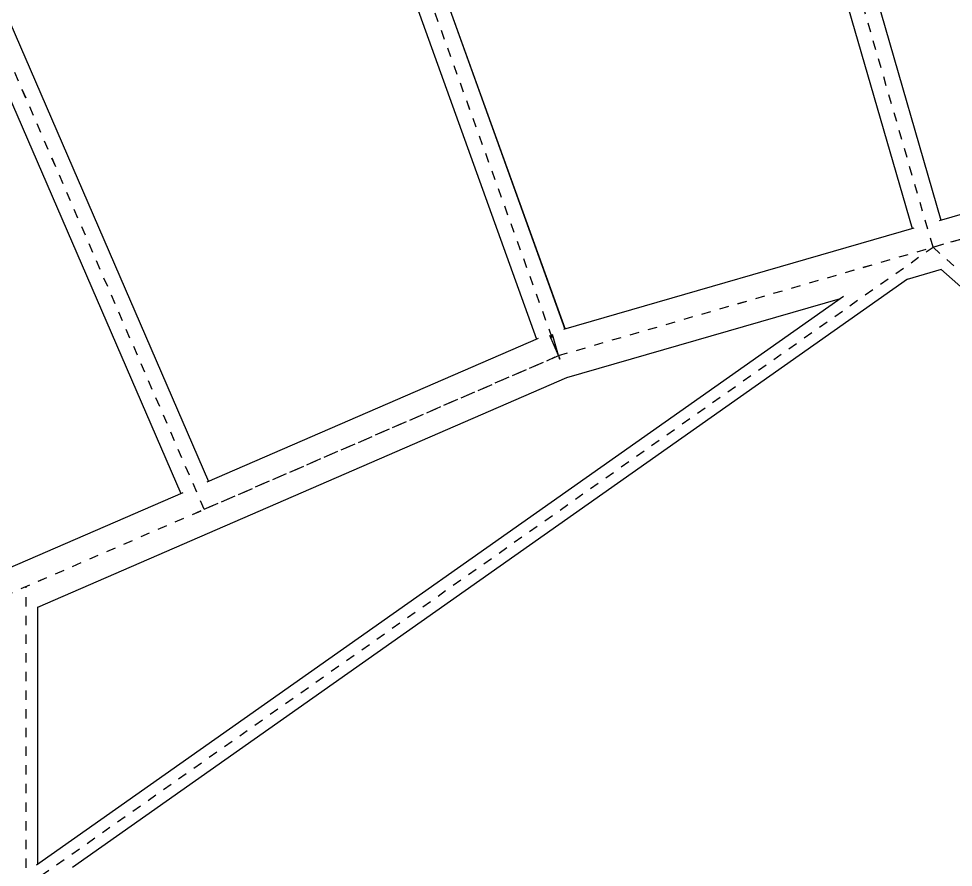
# Model space of a CAD drawing. Header units: millimetres. Extents: x 149919 to 150445, y 136651 to 136866.
# Drawn here: x 150242.7 to 150252.71, y 136841.68 to 136850.77 of the extents above; entities that cross this region are included whole.
import ezdxf

# ---------------------------------------------------------------- set-up
doc = ezdxf.new("R2010")
doc.units = ezdxf.units.MM
doc.header["$LTSCALE"] = 0.25
doc.linetypes.add('CENTER', pattern=[50.8, 31.75, -6.35, 6.35, -6.35])
doc.linetypes.add('XKITLINE00', pattern=[0])

# ---------------------------------------------------------------- blocks, each defined once
blk = doc.blocks.new('çatıı')
at = {"color": 8, "linetype": 'CENTER'}
for p, q in [((11068.2, 19795.1), (10779.5, 20792.5)), ((11068.2, 19795.1), (10813.8, 20673.9)), ((10666.9, 19679), (10319.5, 20643.3)), ((10666.9, 19679), (10361.4, 20527.1)), ((10287.3, 19514.3), (9874.3, 20466.8)), ((10287.3, 19514.3), (9923.4, 20353.4)), ((10666.9, 19679), (11469.5, 19911.3)), ((10666.9, 19679), (11469.5, 19911.3)), ((11068.2, 19795.1), (11469.5, 19911.3)), ((10096.4, 19110.3), (11068.2, 19795.1)), ((10666.9, 19679), (11068.2, 19795.1)), ((11068.2, 19795.1), (11840, 19110.3)), ((9907.7, 19349.7), (10666.9, 19679)), ((9907.7, 19349.7), (10666.9, 19679)), ((10287.3, 19514.3), (10666.9, 19679)), ((9907.7, 19349.7), (10287.3, 19514.3)), ((10096.4, 19110.3), (10096.5, 19431.6))]:
    blk.add_line(p, q, dxfattribs=at)
at = {"color": 8, "linetype": 'XKITLINE00'}
for p, q in [((10856.5, 20584.6), (11076.7, 19824)), ((10825.5, 20575.7), (11045.7, 19815)), ((10409.6, 20440.7), (10673.8, 19707.4)), ((10409.7, 20440.7), (10673.9, 19707.4)), ((10379.3, 20429.8), (10643.5, 19696.5)), ((10379.3, 20429.8), (10643.5, 19696.5)), ((9977.1, 20270.3), (10292, 19544.1)), ((9947.4, 20257.5), (10262.4, 19531.2)), ((11450.2, 19932.1), (11074.8, 19823.5)), ((11047.5, 19815.6), (10672.1, 19706.9)), ((11076.9, 19771.2), (11040.4, 19760.6)), ((11763.8, 19161.6), (11076.5, 19771.5)), ((11040.9, 19760.9), (10146.3, 19130.6)), ((10972.3, 19742.4), (10107.5, 19133)), ((10968.6, 19739.8), (10675.6, 19655)), ((10666.9, 19679), (10657.6, 19700.5)), ((10666.9, 19679), (10660.4, 19701.5)), ((10645.1, 19697.2), (10290.2, 19543.3)), ((10665.6, 19683.6), (10665, 19683.4)), ((10665.7, 19683.4), (10665.1, 19683.2)), ((10666.9, 19679), (10668.1, 19675.1)), ((10666.9, 19679), (10668.5, 19675.3)), ((10675.6, 19655), (10108.6, 19409.2)), ((10264.2, 19532), (9909.2, 19378.1)), ((10108.6, 19409.8), (10108.6, 19133.8))]:
    blk.add_line(p, q, dxfattribs=at)
for centre in [(11068.2, 19795.1), (11068.2, 19795.1), (11068.2, 19795.1), (11068.2, 19795.1), (11068.2, 19795.1), (11068.2, 19795.1), (11068.2, 19795.1), (10666.9, 19679), (10666.9, 19679), (10666.9, 19679), (10666.9, 19679), (10666.9, 19679), (10666.9, 19679), (10666.9, 19679), (10666.9, 19679), (10666.9, 19679), (10287.3, 19514.3), (10287.3, 19514.3), (10287.3, 19514.3), (10287.3, 19514.3), (10287.3, 19514.3), (10096.5, 19431.6)]:
    blk.add_circle(centre, 0.05, dxfattribs=at)

msp = doc.modelspace()

# ---------------------------------------------------------------- block references
at = {"xscale": 0.009999943142843078, "yscale": 0.009999943142843078, "zscale": 0.009999943142843078}
msp.add_blockref('çatıı', (150141.814, 136650.373), dxfattribs=at)

doc.saveas('drawing.dxf')
